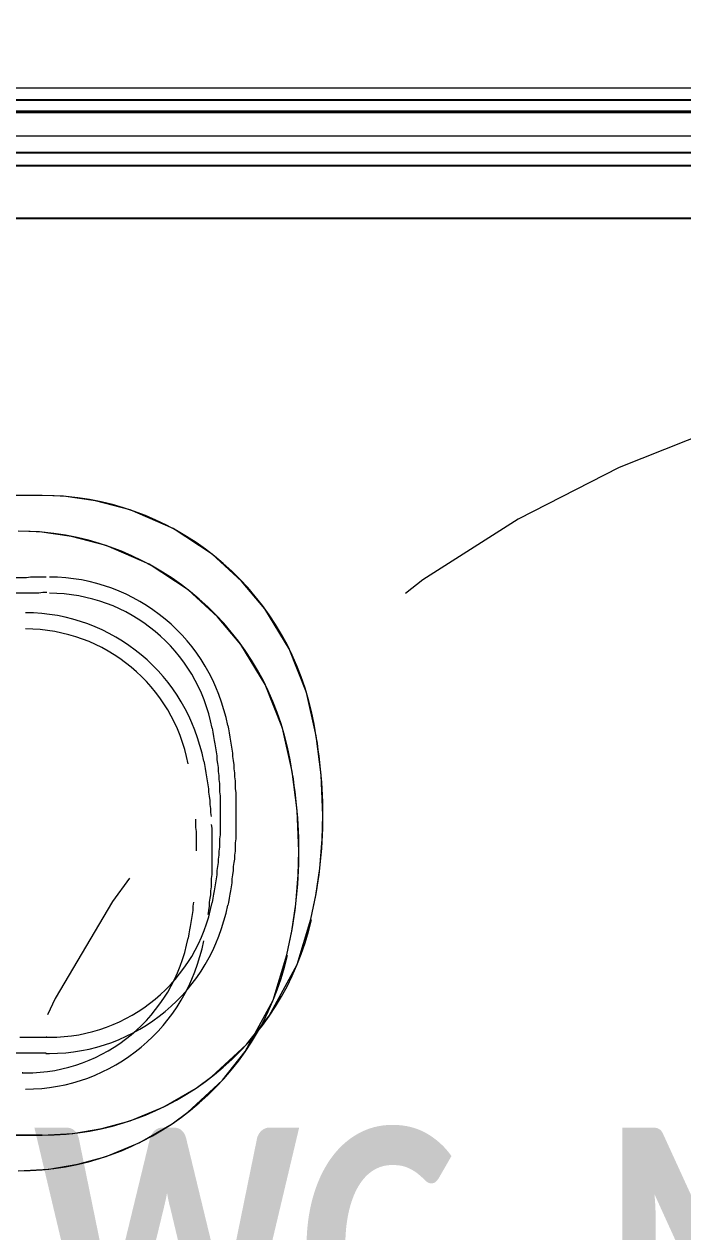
# Model space of a CAD drawing. Extents: x -14.2 to 52.3, y 3.7 to 90.9.
# Drawn here: x 29.398 to 29.811, y 20.151 to 20.909 of the extents above; entities that cross this region are included whole.
import ezdxf

# ---------------------------------------------------------------- set-up
doc = ezdxf.new("R2010")
doc.units = 0
doc.linetypes.add('limpo_PINI-PSG-PE-0102-LAZ-R00$0$IMPORT-IMPORT-DASHDOT', pattern=[1, 0.5, -0.25, 0, -0.25])
for name, color, linetype, lineweight, true_color in [('limpo_PINI-PSG-PE-0102-LAZ-R00$0$0-16', 7, 'limpo_PINI-PSG-PE-0102-LAZ-R00$0$IMPORT-IMPORT-DASHDOT', 5, 0x999999), ('limpo_PINI-PSG-PE-0102-LAZ-R00$0$0-19', 7, 'Continuous', 25, 0x999999), ('limpo_PINI-PSG-PE-0102-LAZ-R00$0$0-8', 7, 'Continuous', 5, 0x999999)]:
    doc.layers.add(name, color=color, linetype=linetype, lineweight=lineweight, true_color=true_color)
for name, color, linetype, lineweight in [('limpo_PINI-PSG-PE-0102-LAZ-R00$0$0-20', 7, 'Continuous', 5), ('limpo_PINI-PSG-PE-0102-LAZ-R00$0$A-AREA-IDEN', 2, 'Continuous', 5), ('limpo_PINI-PSG-PE-0102-LAZ-R00$0$A-WALL', 1, 'Continuous', 5), ('limpo_PINI-PSG-PE-0102-LAZ-R00$0$A-WALL-FNSH', 1, 'Continuous', 40), ('limpo_PINI-PSG-PE-0102-LAZ-R00$0$LAYOUT_AMB_LAZ_dwg', 8, 'Continuous', 5)]:
    doc.layers.add(name, color=color, linetype=linetype, lineweight=lineweight)
doc.layers.add('limpo_PINI-PSG-PE-0102-LAZ-R00$0$XR_ARQT', color=7, linetype='Continuous')
doc.layers.add('XR_ARQT', color=7, linetype='Continuous')
doc.styles.add('limpo_PINI-PSG-PE-0102-LAZ-R00$0$Calibri_B', font='calibrib.ttf', dxfattribs={"width": 0.8, "height": 150})

# ---------------------------------------------------------------- blocks, each defined once
blk = doc.blocks.new('limpo_PINI-PSG-PE-0102-LAZ-R00$0$LAZ GERAL - PNE_dwg-25011385-009 - PRE - PAV_ LAZER - GERAL')
at = {"layer": 'limpo_PINI-PSG-PE-0102-LAZ-R00$0$0-16'}
blk.add_arc((8.45336, -4.88281), 0.75, 4.0418, 355.9582, dxfattribs=at)
at = {"layer": 'limpo_PINI-PSG-PE-0102-LAZ-R00$0$0-19'}
for points in [[(7.6197, -3.96907), (7.6197, -3.96907), (8.30872, -3.96907), (8.30872, -3.96907)], [(7.6197, -4.00207), (7.6197, -4.00207), (8.30872, -4.00207), (8.30872, -4.00207)]]:
    blk.add_open_spline(points, degree=3, dxfattribs=at)
at = {"layer": 'limpo_PINI-PSG-PE-0102-LAZ-R00$0$0-20', "flags": 128}
for points in [[(8.30872, -4.00207), (7.6197, -4.00207), (7.60632, -4.00083), (7.59571, -3.99798), (7.58807, -3.99478), (7.57931, -3.98969), (7.57291, -3.9848), (7.56638, -3.97845), (7.56106, -3.97183), (7.55601, -3.96363), (7.55289, -3.95686), (7.55005, -3.94817), (7.54843, -3.93986), (7.54778, -3.93015), (7.54778, -3.92149)], [(7.58078, -3.92149), (7.58078, -3.93015), (7.58123, -3.93604), (7.58238, -3.94115), (7.58347, -3.94434), (7.58513, -3.94799), (7.58754, -3.95203), (7.59037, -3.95568), (7.59447, -3.95974), (7.6003, -3.96387), (7.60294, -3.96526), (7.60681, -3.96687), (7.61172, -3.96824), (7.61448, -3.96872), (7.6185, -3.96905), (7.6197, -3.96907), (8.30872, -3.96907)], [(7.50356, -4.61852), (7.78169, -4.61852), (7.80107, -4.61744), (7.81911, -4.61443), (7.83683, -4.60949), (7.85814, -4.60068), (7.87827, -4.589), (7.88814, -4.58183), (7.90983, -4.56173), (7.92419, -4.54366), (7.94172, -4.51148), (7.95017, -4.48306), (7.95332, -4.46811), (7.95585, -4.45126), (7.95741, -4.43275), (7.95779, -4.4179), (7.9567, -4.39239), (7.95358, -4.36801), (7.9475, -4.34083), (7.93673, -4.31352), (7.92136, -4.28824), (7.90685, -4.2709), (7.88826, -4.25403), (7.86381, -4.238), (7.83701, -4.2263), (7.81528, -4.22049), (7.79517, -4.21773), (7.78169, -4.2172), (7.50356, -4.2172)]]:
    blk.add_lwpolyline(points, dxfattribs=at)
at = {"layer": 'limpo_PINI-PSG-PE-0102-LAZ-R00$0$0-8'}
for points in [[(7.78169, -4.2172), (7.78169, -4.2172), (7.50356, -4.2172), (7.50356, -4.2172)], [(7.9506, -4.35267), (7.93282, -4.27351), (7.86254, -4.2172), (7.78169, -4.2172)], [(7.77195, -4.26885), (7.77195, -4.26885), (7.73935, -4.26885), (7.73935, -4.26885)], [(7.77449, -4.26843), (7.77449, -4.26843), (7.77195, -4.26885), (7.77195, -4.26885)], [(7.78423, -4.26843), (7.78423, -4.26843), (7.77449, -4.26843), (7.77449, -4.26843)], [(7.8981, -4.36156), (7.88794, -4.3078), (7.84095, -4.26843), (7.78634, -4.26843)], [(7.77957, -4.27859), (7.77957, -4.27859), (7.74951, -4.27859), (7.74951, -4.27859)], [(7.78211, -4.27816), (7.78211, -4.27816), (7.77957, -4.27859), (7.77957, -4.27859)], [(7.78465, -4.27816), (7.78465, -4.27816), (7.78211, -4.27816), (7.78211, -4.27816)], [(7.88837, -4.36325), (7.87905, -4.31415), (7.8363, -4.27859), (7.78634, -4.27859)], [(7.88837, -4.36325), (7.88837, -4.36325), (7.88879, -4.36579), (7.88879, -4.36579)], [(7.8981, -4.36156), (7.8981, -4.36156), (7.89853, -4.36368), (7.89853, -4.36368)], [(7.89853, -4.36368), (7.89853, -4.36368), (7.89895, -4.36622), (7.89895, -4.36622)], [(7.88879, -4.36579), (7.88879, -4.36579), (7.88921, -4.36833), (7.88921, -4.36833)], [(7.88921, -4.36833), (7.88921, -4.36833), (7.88964, -4.37087), (7.88964, -4.37087)], [(7.88964, -4.37087), (7.88964, -4.37087), (7.89006, -4.37299), (7.89006, -4.37299)], [(7.89895, -4.36622), (7.89895, -4.36622), (7.89937, -4.36876), (7.89937, -4.36876)], [(7.89937, -4.36876), (7.89937, -4.36876), (7.8998, -4.3713), (7.8998, -4.3713)], [(7.8998, -4.3713), (7.8998, -4.3713), (7.90022, -4.37384), (7.90022, -4.37384)], [(7.89006, -4.37299), (7.89006, -4.37299), (7.89048, -4.37553), (7.89048, -4.37553)], [(7.89048, -4.37553), (7.89048, -4.37553), (7.89091, -4.37807), (7.89091, -4.37807)], [(7.89091, -4.37807), (7.89091, -4.37807), (7.89133, -4.38061), (7.89133, -4.38061)], [(7.90022, -4.37384), (7.90022, -4.37384), (7.90064, -4.37638), (7.90064, -4.37638)], [(7.90064, -4.37638), (7.90064, -4.37638), (7.90107, -4.37892), (7.90107, -4.37892)], [(7.90107, -4.37892), (7.90107, -4.37892), (7.90107, -4.38103), (7.90107, -4.38103)], [(7.89133, -4.38061), (7.89133, -4.38061), (7.89133, -4.38315), (7.89133, -4.38315)], [(7.89133, -4.38315), (7.89133, -4.38315), (7.89175, -4.38527), (7.89175, -4.38527)], [(7.89175, -4.38527), (7.89175, -4.38527), (7.89218, -4.38781), (7.89218, -4.38781)], [(7.90107, -4.38103), (7.90107, -4.38103), (7.90149, -4.38357), (7.90149, -4.38357)], [(7.90149, -4.38357), (7.90149, -4.38357), (7.90191, -4.38611), (7.90191, -4.38611)], [(7.90191, -4.38611), (7.90191, -4.38611), (7.90191, -4.38865), (7.90191, -4.38865)], [(7.89218, -4.38781), (7.89218, -4.38781), (7.89218, -4.39035), (7.89218, -4.39035)], [(7.89218, -4.39035), (7.89218, -4.39035), (7.8926, -4.39289), (7.8926, -4.39289)], [(7.8926, -4.39289), (7.8926, -4.39289), (7.8926, -4.39543), (7.8926, -4.39543)], [(7.90191, -4.38865), (7.90191, -4.38865), (7.90234, -4.39119), (7.90234, -4.39119)], [(7.90234, -4.39119), (7.90234, -4.39119), (7.90234, -4.39373), (7.90234, -4.39373)], [(7.90234, -4.39373), (7.90234, -4.39373), (7.90276, -4.39627), (7.90276, -4.39627)], [(7.8926, -4.39543), (7.8926, -4.39543), (7.89302, -4.39797), (7.89302, -4.39797)], [(7.89302, -4.39797), (7.89302, -4.39797), (7.89302, -4.40305), (7.89302, -4.40305)], [(7.90276, -4.39627), (7.90276, -4.39627), (7.90276, -4.40135), (7.90276, -4.40135)], [(7.90276, -4.40135), (7.90276, -4.40135), (7.90318, -4.40347), (7.90318, -4.40347)], [(7.89302, -4.40305), (7.89302, -4.40305), (7.89345, -4.40559), (7.89345, -4.40559)], [(7.89345, -4.40559), (7.89345, -4.40559), (7.89345, -4.41786), (7.89345, -4.41786)], [(7.90318, -4.40347), (7.90318, -4.40347), (7.90318, -4.41786), (7.90318, -4.41786)], [(7.89345, -4.41786), (7.89345, -4.41786), (7.89345, -4.43014), (7.89345, -4.43014)], [(7.90318, -4.41786), (7.90318, -4.41786), (7.90318, -4.43268), (7.90318, -4.43268)], [(7.95017, -4.48306), (7.95525, -4.46189), (7.95779, -4.4403), (7.95779, -4.41786)], [(7.89345, -4.43014), (7.89345, -4.43014), (7.89302, -4.43268), (7.89302, -4.43268)], [(7.89302, -4.43776), (7.89302, -4.43776), (7.8926, -4.4403), (7.8926, -4.4403)], [(7.89302, -4.43268), (7.89302, -4.43268), (7.89302, -4.43776), (7.89302, -4.43776)], [(7.90318, -4.43268), (7.90318, -4.43268), (7.90276, -4.43522), (7.90276, -4.43522)], [(7.90276, -4.43522), (7.90276, -4.43522), (7.90276, -4.4403), (7.90276, -4.4403)], [(7.89218, -4.4475), (7.89218, -4.4475), (7.89175, -4.45004), (7.89175, -4.45004)], [(7.8926, -4.44284), (7.8926, -4.44284), (7.89218, -4.44538), (7.89218, -4.44538)], [(7.89218, -4.44538), (7.89218, -4.44538), (7.89218, -4.4475), (7.89218, -4.4475)], [(7.8926, -4.4403), (7.8926, -4.4403), (7.8926, -4.44284), (7.8926, -4.44284)], [(7.90191, -4.4475), (7.90191, -4.4475), (7.90149, -4.45004), (7.90149, -4.45004)], [(7.90234, -4.44538), (7.90234, -4.44538), (7.90191, -4.4475), (7.90191, -4.4475)], [(7.90276, -4.4403), (7.90276, -4.4403), (7.90234, -4.44284), (7.90234, -4.44284)], [(7.90234, -4.44284), (7.90234, -4.44284), (7.90234, -4.44538), (7.90234, -4.44538)], [(7.89133, -4.45512), (7.89133, -4.45512), (7.89091, -4.45766), (7.89091, -4.45766)], [(7.89175, -4.45004), (7.89175, -4.45004), (7.89133, -4.45258), (7.89133, -4.45258)], [(7.89133, -4.45258), (7.89133, -4.45258), (7.89133, -4.45512), (7.89133, -4.45512)], [(7.90107, -4.45512), (7.90107, -4.45512), (7.90064, -4.45766), (7.90064, -4.45766)], [(7.90149, -4.45258), (7.90149, -4.45258), (7.90107, -4.45512), (7.90107, -4.45512)], [(7.90149, -4.45004), (7.90149, -4.45004), (7.90149, -4.45258), (7.90149, -4.45258)], [(7.89006, -4.46274), (7.89006, -4.46274), (7.88964, -4.46528), (7.88964, -4.46528)], [(7.89048, -4.4602), (7.89048, -4.4602), (7.89006, -4.46274), (7.89006, -4.46274)], [(7.89091, -4.45766), (7.89091, -4.45766), (7.89048, -4.4602), (7.89048, -4.4602)], [(7.90022, -4.46274), (7.90022, -4.46274), (7.8998, -4.46528), (7.8998, -4.46528)], [(7.90064, -4.4602), (7.90064, -4.4602), (7.90022, -4.46274), (7.90022, -4.46274)], [(7.90064, -4.45766), (7.90064, -4.45766), (7.90064, -4.4602), (7.90064, -4.4602)], [(7.88879, -4.46993), (7.88879, -4.46993), (7.88837, -4.47247), (7.88837, -4.47247)], [(7.88921, -4.46739), (7.88921, -4.46739), (7.88879, -4.46993), (7.88879, -4.46993)], [(7.88964, -4.46528), (7.88964, -4.46528), (7.88921, -4.46739), (7.88921, -4.46739)], [(7.89895, -4.46993), (7.89895, -4.46993), (7.89853, -4.47247), (7.89853, -4.47247)], [(7.89937, -4.46739), (7.89937, -4.46739), (7.89895, -4.46993), (7.89895, -4.46993)], [(7.8998, -4.46528), (7.8998, -4.46528), (7.89937, -4.46739), (7.89937, -4.46739)], [(7.89853, -4.47247), (7.89853, -4.47247), (7.8981, -4.47417), (7.8981, -4.47417)], [(7.76772, -4.55714), (7.76772, -4.55714), (7.78465, -4.55714), (7.78465, -4.55714)], [(7.78465, -4.55714), (7.7838, -4.55714), (7.78465, -4.55714), (7.78634, -4.55714)], [(7.74994, -4.56688), (7.74994, -4.56688), (7.78423, -4.56688), (7.78423, -4.56688)], [(7.78423, -4.5673), (7.7838, -4.5673), (7.78423, -4.5673), (7.78634, -4.5673)], [(7.78169, -4.61852), (7.78169, -4.61852), (7.50356, -4.61852), (7.50356, -4.61852)], [(7.78126, -4.61852), (7.77872, -4.61852), (7.77872, -4.61852), (7.78169, -4.61852)]]:
    blk.add_open_spline(points, degree=3, dxfattribs=at)
for points in [[(7.95779, -4.41786), (7.95779, -4.41786), (7.95779, -4.39543), (7.95525, -4.37384), (7.9506, -4.35267)], [(7.78634, -4.55714), (7.78634, -4.55714), (7.8363, -4.55714), (7.87905, -4.52158), (7.88837, -4.47247)], [(7.78634, -4.5673), (7.78634, -4.5673), (7.84095, -4.5673), (7.88794, -4.52793), (7.8981, -4.47417)], [(7.78169, -4.61852), (7.78169, -4.61852), (7.86254, -4.61852), (7.93282, -4.56222), (7.9506, -4.48348)]]:
    blk.add_open_spline(points, degree=3, knots=[0.3333333, 0.3333333, 0.3333333, 0.3333333, 0.3333333, 1, 1, 1, 1], dxfattribs=at)
blk = doc.blocks.new('limpo_PINI-PSG-PE-0102-LAZ-R00$0$LAYOUT_AMB_LAZ_dwg-2867451-5PPE_008_LAZER__P_A_0_09_')
at = {"color": 9, "lineweight": 5, "flags": 128}
for points in [[(38453.76, 15007.77), (37764.75, 15007.77)], [(37748.39, 15102.54), (37748.09, 15100.43), (37746.29, 15097.36), (37742.91, 15095.11), (37741.34, 15094.64), (37728.37, 15092.1), (37728.08, 15090.13), (37725.83, 15090.13), (37725.83, 15079.69), (37726.27, 15073.8), (37727.42, 15068.69), (37728.51, 15065.5), (37730.18, 15061.84), (37732.59, 15057.81), (37735.42, 15054.15), (37739.51, 15050.1), (37745.35, 15045.97), (37747.99, 15044.58), (37751.86, 15042.97), (37756.76, 15041.59), (37759.52, 15041.12), (37763.55, 15040.79), (37764.75, 15040.77), (38453.76, 15040.77)], [(37926.73, 14410.06), (37946.12, 14411.14), (37964.16, 14414.15), (37981.88, 14419.09), (38003.19, 14427.9), (38023.31, 14439.58), (38033.19, 14446.74), (38054.88, 14466.85), (38069.24, 14484.92), (38086.77, 14517.1), (38095.22, 14545.52), (38098.37, 14560.47), (38100.9, 14577.32), (38102.46, 14595.83), (38102.84, 14610.68), (38101.74, 14636.19), (38098.63, 14660.57), (38092.55, 14687.75), (38081.78, 14715.06), (38066.41, 14740.34), (38051.9, 14757.68), (38033.31, 14774.54), (38008.85, 14790.58), (37982.06, 14802.27), (37960.33, 14808.08), (37940.22, 14810.85), (37926.73, 14811.38)]]:
    blk.add_lwpolyline(points, dxfattribs=at)
at = {"color": 71, "lineweight": 25}
for points in [[(37764.75, 15040.77), (37764.75, 15040.77), (38453.76, 15040.77), (38453.76, 15040.77)], [(37764.75, 15007.77), (37764.75, 15007.77), (38453.76, 15007.77), (38453.76, 15007.77)]]:
    blk.add_open_spline(points, degree=3, dxfattribs=at)
at = {"color": 9, "lineweight": 5}
for points in [[(38095.64, 14675.91), (38077.86, 14755.07), (38007.59, 14811.38), (37926.73, 14811.38)], [(38043.15, 14667.02), (38032.99, 14720.78), (37986, 14760.15), (37931.39, 14760.15)], [(38033.41, 14665.33), (38024.1, 14714.43), (37981.34, 14749.99), (37931.39, 14749.99)], [(38043.15, 14667.02), (38043.15, 14667.02), (38043.57, 14664.9), (38043.57, 14664.9)], [(38043.57, 14664.9), (38043.57, 14664.9), (38044, 14662.36), (38044, 14662.36)], [(38044, 14662.36), (38044, 14662.36), (38044.42, 14659.82), (38044.42, 14659.82)], [(38044.42, 14659.82), (38044.42, 14659.82), (38044.84, 14657.28), (38044.84, 14657.28)], [(38044.84, 14657.28), (38044.84, 14657.28), (38045.27, 14654.74), (38045.27, 14654.74)], [(38045.27, 14654.74), (38045.27, 14654.74), (38045.69, 14652.2), (38045.69, 14652.2)], [(38045.69, 14652.2), (38045.69, 14652.2), (38046.11, 14649.66), (38046.11, 14649.66)], [(38046.11, 14649.66), (38046.11, 14649.66), (38046.11, 14647.55), (38046.11, 14647.55)], [(38046.11, 14647.55), (38046.11, 14647.55), (38046.54, 14645.01), (38046.54, 14645.01)], [(38046.54, 14645.01), (38046.54, 14645.01), (38046.96, 14642.47), (38046.96, 14642.47)], [(38046.96, 14642.47), (38046.96, 14642.47), (38046.96, 14639.93), (38046.96, 14639.93)], [(38046.96, 14639.93), (38046.96, 14639.93), (38047.38, 14637.39), (38047.38, 14637.39)], [(38047.38, 14637.39), (38047.38, 14637.39), (38047.38, 14634.85), (38047.38, 14634.85)], [(38047.38, 14634.85), (38047.38, 14634.85), (38047.81, 14632.31), (38047.81, 14632.31)], [(38038.07, 14630.61), (38038.07, 14630.61), (38038.07, 14625.53), (38038.07, 14625.53)], [(38038.07, 14625.53), (38038.07, 14625.53), (38038.49, 14622.99), (38038.49, 14622.99)], [(38047.81, 14627.23), (38047.81, 14627.23), (38048.23, 14625.11), (38048.23, 14625.11)], [(38048.23, 14625.11), (38048.23, 14625.11), (38048.23, 14610.72), (38048.23, 14610.72)], [(38038.49, 14622.99), (38038.49, 14622.99), (38038.49, 14610.72), (38038.49, 14610.72)], [(38048.23, 14610.72), (38048.23, 14610.72), (38048.23, 14595.9), (38048.23, 14595.9)], [(38095.22, 14545.52), (38100.3, 14566.69), (38102.84, 14588.28), (38102.84, 14610.72)], [(38048.23, 14595.9), (38048.23, 14595.9), (38047.81, 14593.36), (38047.81, 14593.36)], [(38047.81, 14588.28), (38047.81, 14588.28), (38047.38, 14585.74), (38047.38, 14585.74)], [(38047.81, 14593.36), (38047.81, 14593.36), (38047.81, 14588.28), (38047.81, 14588.28)], [(38036.8, 14578.54), (38036.8, 14578.54), (38036.38, 14576), (38036.38, 14576)], [(38046.96, 14581.08), (38046.96, 14581.08), (38046.54, 14578.54), (38046.54, 14578.54)], [(38046.54, 14578.54), (38046.54, 14578.54), (38046.54, 14576), (38046.54, 14576)], [(38047.38, 14583.2), (38047.38, 14583.2), (38046.96, 14581.08), (38046.96, 14581.08)], [(38047.38, 14585.74), (38047.38, 14585.74), (38047.38, 14583.2), (38047.38, 14583.2)], [(38035.95, 14570.92), (38035.95, 14570.92), (38035.53, 14568.38), (38035.53, 14568.38)], [(38036.38, 14573.46), (38036.38, 14573.46), (38035.95, 14570.92), (38035.95, 14570.92)], [(38036.38, 14576), (38036.38, 14576), (38036.38, 14573.46), (38036.38, 14573.46)], [(38046.11, 14573.46), (38046.11, 14573.46), (38045.69, 14570.92), (38045.69, 14570.92)], [(38046.54, 14576), (38046.54, 14576), (38046.11, 14573.46), (38046.11, 14573.46)], [(38035.11, 14565.84), (38035.11, 14565.84), (38034.68, 14563.3), (38034.68, 14563.3)], [(38035.53, 14568.38), (38035.53, 14568.38), (38035.11, 14565.84), (38035.11, 14565.84)], [(38033.84, 14558.65), (38033.84, 14558.65), (38033.41, 14556.11), (38033.41, 14556.11)], [(38034.26, 14561.19), (38034.26, 14561.19), (38033.84, 14558.65), (38033.84, 14558.65)], [(38034.68, 14563.3), (38034.68, 14563.3), (38034.26, 14561.19), (38034.26, 14561.19)], [(37929.7, 14471.44), (37928.85, 14471.44), (37929.7, 14471.44), (37931.39, 14471.44)]]:
    blk.add_open_spline(points, degree=3, dxfattribs=at)
for points in [[(38102.84, 14610.72), (38102.84, 14610.72), (38102.84, 14633.15), (38100.3, 14654.74), (38095.64, 14675.91)], [(37931.39, 14471.44), (37931.39, 14471.44), (37981.34, 14471.44), (38024.1, 14507), (38033.41, 14556.11)], [(37931.39, 14461.28), (37931.39, 14461.28), (37986, 14461.28), (38032.99, 14500.65), (38043.15, 14554.41)], [(37926.73, 14410.06), (37926.73, 14410.06), (38007.59, 14410.06), (38077.86, 14466.36), (38095.64, 14545.1)]]:
    blk.add_open_spline(points, degree=3, knots=[0.3333333, 0.3333333, 0.3333333, 0.3333333, 0.3333333, 1, 1, 1, 1], dxfattribs=at)
blk = doc.blocks.new('limpo_PINI-PSG-PE-0102-LAZ-R00$0$A$C745163c0')
at = {"layer": 'limpo_PINI-PSG-PE-0102-LAZ-R00$0$A-WALL', "color": 50}
blk.add_line((14840, -740.13), (16674.14, -740.13), dxfattribs=at)
at = {"layer": 'limpo_PINI-PSG-PE-0102-LAZ-R00$0$A-WALL', "color": 170, "lineweight": 40}
blk.add_line((14825, -755.13), (16689.14, -755.13), dxfattribs=at)
at = {"layer": 'limpo_PINI-PSG-PE-0102-LAZ-R00$0$A-WALL-FNSH', "lineweight": 5}
blk.add_line((14840, -770.13), (16674.14, -770.13), dxfattribs=at)
at = {"layer": 'limpo_PINI-PSG-PE-0102-LAZ-R00$0$LAYOUT_AMB_LAZ_dwg', "color": 9}
blk.add_blockref('limpo_PINI-PSG-PE-0102-LAZ-R00$0$LAYOUT_AMB_LAZ_dwg-2867451-5PPE_008_LAZER__P_A_0_09_', (-22615.15, -15829.56), dxfattribs=at)
at = {"layer": 'limpo_PINI-PSG-PE-0102-LAZ-R00$0$A-AREA-IDEN', "insert": (15320.98, -1392.38), "char_height": 150, "width": 1082.2781, "attachment_point": 1, "style": 'limpo_PINI-PSG-PE-0102-LAZ-R00$0$Calibri_B'}
blk.add_mtext('WC. MASC.', dxfattribs=at)
blk = doc.blocks.new('limpo_PINI-PSG-PE-0102-LAZ-R00')
at = {"layer": 'limpo_PINI-PSG-PE-0102-LAZ-R00$0$XR_ARQT', "xscale": 0.001000000000038553, "yscale": 0.001000000000038553, "zscale": 0.001000000000038553}
blk.add_blockref('limpo_PINI-PSG-PE-0102-LAZ-R00$0$A$C745163c0', (14.12396, 21.59203), dxfattribs=at)
at = {"layer": 'limpo_PINI-PSG-PE-0102-LAZ-R00$0$XR_ARQT'}
blk.add_blockref('limpo_PINI-PSG-PE-0102-LAZ-R00$0$LAZ GERAL - PNE_dwg-25011385-009 - PRE - PAV_ LAZER - GERAL', (21.66891, 24.81343), dxfattribs=at)

msp = doc.modelspace()

# ---------------------------------------------------------------- block references
at = {"layer": 'XR_ARQT'}
msp.add_blockref('limpo_PINI-PSG-PE-0102-LAZ-R00', (-0.04177, 0.01702), dxfattribs=at)

doc.saveas('drawing.dxf')
